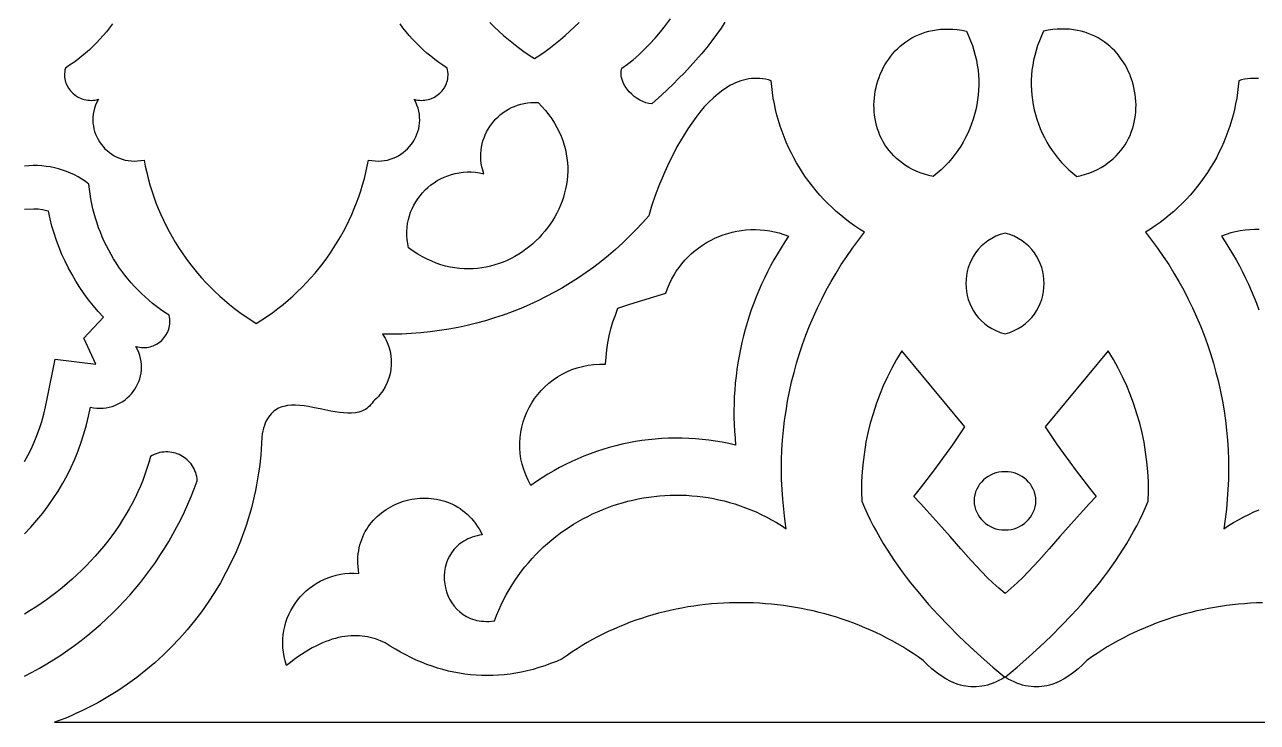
# Model space of a CAD drawing. Extents: x 50 to 3710, y -977 to -877.
# Drawn here: x 2490 to 2575.2, y -977.1 to -928.9 of the extents above; entities that cross this region are included whole.
import ezdxf

# ---------------------------------------------------------------- set-up
doc = ezdxf.new("R2010")
doc.units = 0
doc.layers.add('LAYER_1', color=18, linetype='CONTINUOUS')

msp = doc.modelspace()

# ---------------------------------------------------------------- linework, layer by layer
at = {"layer": 'LAYER_1'}
for points in [[(2496.068, -928.822), (2495.862, -929.094), (2495.648, -929.361), (2495.426, -929.623), (2495.197, -929.878), (2494.96, -930.127), (2494.715, -930.37), (2494.463, -930.606), (2494.204, -930.835), (2493.938, -931.058), (2493.665, -931.273), (2493.385, -931.482), (2493.098, -931.683), (2492.804, -931.876), (2492.776, -932.002), (2492.758, -932.127), (2492.748, -932.251), (2492.747, -932.373), (2492.755, -932.493), (2492.77, -932.611), (2492.794, -932.726), (2492.825, -932.839), (2492.863, -932.949), (2492.908, -933.055), (2493.019, -933.257), (2493.153, -933.443), (2493.311, -933.61), (2493.488, -933.757), (2493.682, -933.881), (2493.892, -933.98), (2494.002, -934.019), (2494.115, -934.052), (2494.231, -934.077), (2494.349, -934.094), (2494.469, -934.104), (2494.591, -934.106), (2494.715, -934.099), (2494.84, -934.084), (2494.966, -934.06), (2495.092, -934.026), (2494.984, -934.23), (2494.895, -934.436), (2494.823, -934.643), (2494.768, -934.851), (2494.731, -935.058), (2494.709, -935.265), (2494.704, -935.47), (2494.714, -935.673), (2494.738, -935.873), (2494.777, -936.07), (2494.83, -936.263), (2494.896, -936.451), (2494.975, -936.634), (2495.066, -936.811), (2495.169, -936.981), (2495.284, -937.144), (2495.409, -937.299), (2495.544, -937.445), (2495.69, -937.582), (2495.845, -937.71), (2496.008, -937.826), (2496.18, -937.932), (2496.36, -938.026), (2496.547, -938.107), (2496.741, -938.175), (2496.941, -938.229), (2497.147, -938.269), (2497.358, -938.294), (2497.574, -938.303), (2497.795, -938.296), (2498.019, -938.271), (2498.247, -938.229), (2498.332, -938.662), (2498.428, -939.091), (2498.534, -939.517), (2498.652, -939.939), (2498.78, -940.357), (2498.919, -940.771), (2499.069, -941.18), (2499.229, -941.585), (2499.399, -941.986), (2499.58, -942.382), (2499.771, -942.772), (2499.972, -943.158), (2500.183, -943.538), (2500.404, -943.913), (2500.635, -944.282), (2500.876, -944.646), (2501.127, -945.003), (2501.388, -945.354), (2501.658, -945.699), (2501.937, -946.037), (2502.226, -946.369), (2502.525, -946.694), (2502.832, -947.012), (2503.149, -947.322), (2503.475, -947.625), (2503.81, -947.921), (2504.154, -948.209), (2504.507, -948.489), (2504.869, -948.761), (2505.239, -949.025), (2505.618, -949.28), (2506.005, -949.527), (2506.393, -949.28), (2506.772, -949.025), (2507.142, -948.761), (2507.503, -948.489), (2507.856, -948.209), (2508.2, -947.921), (2508.535, -947.625), (2508.861, -947.322), (2509.178, -947.012), (2509.486, -946.694), (2509.784, -946.369), (2510.073, -946.037), (2510.353, -945.699), (2510.623, -945.354), (2510.883, -945.003), (2511.134, -944.646), (2511.375, -944.282), (2511.606, -943.913), (2511.827, -943.538), (2512.039, -943.158), (2512.24, -942.772), (2512.431, -942.382), (2512.611, -941.986), (2512.782, -941.585), (2512.942, -941.18), (2513.091, -940.771), (2513.23, -940.357), (2513.359, -939.939), (2513.476, -939.517), (2513.583, -939.091), (2513.679, -938.662), (2513.763, -938.229), (2513.991, -938.271), (2514.215, -938.296), (2514.436, -938.303), (2514.652, -938.294), (2514.864, -938.269), (2515.07, -938.229), (2515.27, -938.175), (2515.464, -938.107), (2515.651, -938.026), (2515.83, -937.932), (2516.002, -937.826), (2516.166, -937.71), (2516.321, -937.582), (2516.466, -937.445), (2516.602, -937.299), (2516.727, -937.144), (2516.841, -936.981), (2516.944, -936.811), (2517.035, -936.634), (2517.114, -936.451), (2517.18, -936.263), (2517.233, -936.07), (2517.272, -935.873), (2517.297, -935.673), (2517.307, -935.47), (2517.301, -935.265), (2517.28, -935.058), (2517.242, -934.851), (2517.188, -934.643), (2517.116, -934.436), (2517.026, -934.23), (2516.918, -934.026), (2517.045, -934.06), (2517.17, -934.084), (2517.295, -934.099), (2517.419, -934.106), (2517.541, -934.104), (2517.661, -934.094), (2517.779, -934.077), (2517.895, -934.052), (2518.008, -934.019), (2518.118, -933.98), (2518.328, -933.881), (2518.523, -933.757), (2518.7, -933.61), (2518.857, -933.443), (2518.992, -933.257), (2519.102, -933.055), (2519.147, -932.949), (2519.186, -932.839), (2519.217, -932.726), (2519.24, -932.611), (2519.256, -932.493), (2519.263, -932.373), (2519.262, -932.251), (2519.253, -932.127), (2519.234, -932.002), (2519.206, -931.876), (2518.912, -931.683), (2518.626, -931.482), (2518.345, -931.273), (2518.072, -931.058), (2517.806, -930.835), (2517.547, -930.606), (2517.295, -930.37), (2517.051, -930.127), (2516.814, -929.878), (2516.584, -929.623), (2516.362, -929.361), (2516.148, -929.094), (2515.942, -928.822)], [(2522.155, -928.717), (2522.463, -929.025), (2522.78, -929.326), (2523.105, -929.62), (2523.439, -929.906), (2523.782, -930.185), (2524.134, -930.456), (2524.493, -930.72), (2524.862, -930.975), (2525.238, -931.222), (2525.615, -930.975), (2525.983, -930.72), (2526.342, -930.456), (2526.694, -930.185), (2527.037, -929.906), (2527.371, -929.62), (2527.696, -929.326), (2528.013, -929.025), (2528.321, -928.717)], [(2538.404, -928.699), (2538.137, -929.126), (2537.837, -929.561), (2537.508, -930.004), (2537.156, -930.449), (2536.785, -930.894), (2536.4, -931.336), (2536.005, -931.77), (2535.605, -932.195), (2535.205, -932.606), (2534.809, -933), (2534.049, -933.724), (2533.362, -934.341), (2533.155, -934.319), (2532.945, -934.27), (2532.737, -934.196), (2532.531, -934.099), (2532.332, -933.981), (2532.141, -933.844), (2531.961, -933.69), (2531.795, -933.521), (2531.645, -933.34), (2531.514, -933.147), (2531.405, -932.946), (2531.319, -932.738), (2531.261, -932.525), (2531.242, -932.417), (2531.232, -932.309), (2531.229, -932.2), (2531.234, -932.092), (2531.248, -931.984), (2531.272, -931.876), (2531.664, -931.607), (2532.056, -931.303), (2532.446, -930.966), (2532.833, -930.601), (2533.214, -930.211), (2533.587, -929.8), (2533.951, -929.371), (2534.304, -928.927), (2534.643, -928.473)], [(2575.569, -968.822), (2575.154, -968.835), (2574.738, -968.856), (2574.323, -968.885), (2573.908, -968.921), (2573.494, -968.965), (2573.08, -969.016), (2572.668, -969.075), (2572.257, -969.142), (2571.846, -969.217), (2571.438, -969.299), (2571.03, -969.389), (2570.625, -969.487), (2570.221, -969.592), (2569.819, -969.705), (2569.42, -969.826), (2569.022, -969.955), (2568.628, -970.091), (2568.235, -970.234), (2567.846, -970.386), (2567.459, -970.545), (2567.075, -970.712), (2566.695, -970.886), (2566.318, -971.069), (2565.944, -971.259), (2565.575, -971.456), (2565.209, -971.661), (2564.846, -971.874), (2564.488, -972.095), (2564.135, -972.323), (2563.785, -972.559), (2563.441, -972.803), (2563.135, -973.102), (2562.824, -973.381), (2562.509, -973.637), (2562.188, -973.869), (2561.862, -974.074), (2561.529, -974.25), (2561.36, -974.327), (2561.19, -974.396), (2561.018, -974.457), (2560.844, -974.509), (2560.668, -974.552), (2560.49, -974.586), (2560.311, -974.611), (2560.129, -974.627), (2559.945, -974.632), (2559.76, -974.628), (2559.572, -974.613), (2559.381, -974.588), (2559.189, -974.551), (2558.994, -974.504), (2558.797, -974.445), (2558.598, -974.374), (2558.396, -974.292), (2558.191, -974.197), (2557.984, -974.09), (2557.775, -973.97), (2558.608, -973.26), (2559.417, -972.549), (2560.199, -971.835), (2560.955, -971.118), (2561.683, -970.396), (2562.383, -969.669), (2563.054, -968.934), (2563.696, -968.191), (2564.005, -967.816), (2564.307, -967.438), (2564.601, -967.058), (2564.888, -966.676), (2565.166, -966.29), (2565.436, -965.901), (2565.699, -965.509), (2565.953, -965.113), (2566.199, -964.714), (2566.436, -964.311), (2566.665, -963.905), (2566.885, -963.494), (2567.097, -963.08), (2567.3, -962.661), (2567.494, -962.238), (2567.68, -961.81), (2567.695, -961.124), (2567.685, -960.44), (2567.648, -959.759), (2567.586, -959.08), (2567.499, -958.405), (2567.386, -957.734), (2567.248, -957.068), (2567.086, -956.408), (2566.898, -955.755), (2566.686, -955.108), (2566.45, -954.47), (2566.189, -953.839), (2565.905, -953.218), (2565.597, -952.607), (2565.265, -952.006), (2564.909, -951.416), (2560.54, -956.666), (2560.955, -957.286), (2561.378, -957.902), (2561.809, -958.512), (2562.247, -959.116), (2562.693, -959.715), (2563.147, -960.309), (2563.608, -960.897), (2564.077, -961.479), (2563.61, -961.967), (2563.167, -962.443), (2562.34, -963.364), (2561.571, -964.246), (2560.837, -965.092), (2560.114, -965.905), (2559.749, -966.301), (2559.378, -966.69), (2558.998, -967.073), (2558.606, -967.45), (2558.199, -967.821), (2557.774, -968.187), (2557.349, -967.821), (2556.942, -967.45), (2556.55, -967.073), (2556.169, -966.69), (2555.799, -966.301), (2555.434, -965.905), (2554.711, -965.092), (2553.976, -964.246), (2553.208, -963.364), (2552.38, -962.443), (2551.937, -961.967), (2551.471, -961.479), (2551.939, -960.897), (2552.401, -960.309), (2552.854, -959.715), (2553.301, -959.116), (2553.739, -958.512), (2554.17, -957.902), (2554.592, -957.286), (2555.007, -956.666), (2550.639, -951.416), (2550.283, -952.006), (2549.951, -952.607), (2549.643, -953.218), (2549.358, -953.839), (2549.098, -954.47), (2548.861, -955.108), (2548.649, -955.755), (2548.462, -956.408), (2548.299, -957.068), (2548.161, -957.734), (2548.049, -958.405), (2547.961, -959.08), (2547.899, -959.759), (2547.863, -960.44), (2547.853, -961.124), (2547.868, -961.81), (2548.053, -962.238), (2548.248, -962.661), (2548.451, -963.08), (2548.662, -963.494), (2548.883, -963.905), (2549.112, -964.311), (2549.349, -964.714), (2549.595, -965.113), (2549.849, -965.509), (2550.111, -965.901), (2550.382, -966.29), (2550.66, -966.676), (2550.946, -967.058), (2551.24, -967.438), (2551.852, -968.191), (2552.494, -968.934), (2553.165, -969.669), (2553.865, -970.396), (2554.593, -971.118), (2555.349, -971.835), (2556.131, -972.549), (2556.939, -973.26), (2557.773, -973.97), (2557.563, -974.09), (2557.356, -974.197), (2557.152, -974.292), (2556.95, -974.374), (2556.75, -974.445), (2556.553, -974.504), (2556.359, -974.551), (2556.166, -974.588), (2555.976, -974.613), (2555.788, -974.628), (2555.602, -974.632), (2555.419, -974.627), (2555.237, -974.611), (2555.057, -974.586), (2554.88, -974.552), (2554.704, -974.509), (2554.53, -974.457), (2554.358, -974.396), (2554.187, -974.327), (2554.018, -974.25), (2553.686, -974.074), (2553.359, -973.869), (2553.039, -973.637), (2552.723, -973.381), (2552.413, -973.102), (2552.107, -972.803), (2551.762, -972.559), (2551.413, -972.323), (2551.059, -972.095), (2550.701, -971.874), (2550.339, -971.661), (2549.973, -971.456), (2549.603, -971.259), (2549.23, -971.069), (2548.853, -970.886), (2548.472, -970.712), (2548.089, -970.545), (2547.702, -970.386), (2547.312, -970.234), (2546.92, -970.091), (2546.525, -969.955), (2546.128, -969.826), (2545.728, -969.705), (2545.327, -969.592), (2544.923, -969.487), (2544.517, -969.389), (2544.11, -969.299), (2543.701, -969.217), (2543.291, -969.142), (2542.88, -969.075), (2542.467, -969.016), (2542.054, -968.965), (2541.64, -968.921), (2541.225, -968.885), (2540.81, -968.856), (2540.394, -968.835), (2539.978, -968.822), (2539.562, -968.817), (2539.147, -968.819), (2538.732, -968.829), (2538.317, -968.846), (2537.902, -968.871), (2537.489, -968.904), (2537.076, -968.945), (2536.664, -968.993), (2536.254, -969.049), (2535.845, -969.113), (2535.437, -969.184), (2535.031, -969.263), (2534.627, -969.35), (2534.225, -969.444), (2533.825, -969.546), (2533.427, -969.656), (2533.032, -969.773), (2532.639, -969.898), (2532.249, -970.031), (2531.862, -970.171), (2531.478, -970.319), (2531.097, -970.475), (2530.719, -970.639), (2530.345, -970.81), (2529.974, -970.988), (2529.607, -971.175), (2529.244, -971.369), (2528.886, -971.571), (2528.531, -971.78), (2528.181, -971.997), (2527.835, -972.222), (2527.494, -972.455), (2527.158, -972.695), (2526.753, -972.869), (2526.349, -973.028), (2525.946, -973.173), (2525.544, -973.304), (2525.143, -973.421), (2524.743, -973.523), (2524.344, -973.611), (2523.947, -973.686), (2523.55, -973.747), (2523.155, -973.794), (2522.761, -973.827), (2522.369, -973.847), (2521.978, -973.854), (2521.588, -973.847), (2521.201, -973.827), (2520.815, -973.795), (2520.43, -973.749), (2520.048, -973.691), (2519.667, -973.62), (2519.288, -973.536), (2518.912, -973.44), (2518.537, -973.332), (2518.164, -973.211), (2517.794, -973.078), (2517.426, -972.933), (2517.06, -972.777), (2516.696, -972.608), (2516.335, -972.428), (2515.977, -972.236), (2515.621, -972.033), (2515.267, -971.818), (2514.916, -971.593), (2514.583, -971.44), (2514.238, -971.313), (2514.061, -971.259), (2513.881, -971.213), (2513.698, -971.174), (2513.512, -971.142), (2513.323, -971.118), (2513.131, -971.102), (2512.935, -971.094), (2512.737, -971.095), (2512.536, -971.104), (2512.331, -971.121), (2512.124, -971.147), (2511.913, -971.183), (2511.699, -971.228), (2511.482, -971.282), (2511.262, -971.346), (2511.039, -971.42), (2510.812, -971.503), (2510.582, -971.598), (2510.349, -971.702), (2510.113, -971.818), (2509.874, -971.944), (2509.631, -972.081), (2509.385, -972.23), (2509.135, -972.39), (2508.883, -972.562), (2508.627, -972.746), (2508.368, -972.941), (2508.105, -973.15), (2508.008, -972.842), (2507.933, -972.536), (2507.879, -972.23), (2507.846, -971.925), (2507.832, -971.623), (2507.838, -971.323), (2507.864, -971.028), (2507.907, -970.736), (2507.969, -970.45), (2508.048, -970.169), (2508.143, -969.894), (2508.256, -969.626), (2508.383, -969.366), (2508.527, -969.115), (2508.684, -968.872), (2508.856, -968.639), (2509.042, -968.417), (2509.241, -968.206), (2509.452, -968.006), (2509.676, -967.819), (2509.911, -967.645), (2510.156, -967.485), (2510.413, -967.339), (2510.679, -967.209), (2510.954, -967.094), (2511.239, -966.996), (2511.531, -966.915), (2511.832, -966.852), (2512.139, -966.808), (2512.454, -966.783), (2512.774, -966.778), (2513.1, -966.793), (2513.065, -966.557), (2513.041, -966.324), (2513.029, -966.097), (2513.027, -965.873), (2513.036, -965.655), (2513.055, -965.441), (2513.085, -965.231), (2513.123, -965.027), (2513.172, -964.827), (2513.229, -964.632), (2513.295, -964.443), (2513.37, -964.259), (2513.452, -964.08), (2513.543, -963.906), (2513.641, -963.738), (2513.747, -963.575), (2513.86, -963.418), (2513.979, -963.267), (2514.105, -963.122), (2514.237, -962.982), (2514.374, -962.849), (2514.518, -962.722), (2514.666, -962.601), (2514.82, -962.486), (2514.978, -962.378), (2515.14, -962.276), (2515.307, -962.181), (2515.477, -962.092), (2515.651, -962.01), (2515.828, -961.936), (2516.008, -961.868), (2516.191, -961.807), (2516.375, -961.753), (2516.562, -961.706), (2516.751, -961.667), (2516.941, -961.635), (2517.132, -961.611), (2517.323, -961.594), (2517.516, -961.585), (2517.708, -961.584), (2517.901, -961.59), (2518.093, -961.605), (2518.285, -961.628), (2518.475, -961.658), (2518.665, -961.697), (2518.852, -961.745), (2519.038, -961.801), (2519.222, -961.865), (2519.403, -961.938), (2519.582, -962.019), (2519.758, -962.11), (2519.93, -962.209), (2520.099, -962.317), (2520.264, -962.435), (2520.424, -962.561), (2520.581, -962.697), (2520.732, -962.842), (2520.878, -962.997), (2521.019, -963.161), (2521.154, -963.334), (2521.284, -963.518), (2521.407, -963.711), (2521.523, -963.914), (2521.633, -964.127), (2521.448, -964.157), (2521.27, -964.194), (2521.099, -964.239), (2520.935, -964.29), (2520.778, -964.349), (2520.628, -964.414), (2520.485, -964.485), (2520.348, -964.562), (2520.219, -964.645), (2520.096, -964.734), (2519.98, -964.828), (2519.871, -964.926), (2519.768, -965.029), (2519.672, -965.137), (2519.5, -965.364), (2519.353, -965.606), (2519.233, -965.859), (2519.137, -966.122), (2519.067, -966.393), (2519.022, -966.67), (2519.001, -966.95), (2519.004, -967.231), (2519.031, -967.511), (2519.082, -967.788), (2519.156, -968.059), (2519.253, -968.323), (2519.373, -968.577), (2519.515, -968.819), (2519.679, -969.047), (2519.865, -969.259), (2520.072, -969.452), (2520.183, -969.541), (2520.3, -969.625), (2520.422, -969.703), (2520.55, -969.775), (2520.682, -969.841), (2520.819, -969.9), (2520.962, -969.952), (2521.109, -969.998), (2521.262, -970.036), (2521.419, -970.066), (2521.581, -970.089), (2521.749, -970.103), (2521.921, -970.109), (2522.097, -970.106), (2522.279, -970.095), (2522.465, -970.074), (2522.611, -969.697), (2522.766, -969.327), (2522.931, -968.965), (2523.106, -968.611), (2523.29, -968.264), (2523.483, -967.924), (2523.686, -967.592), (2523.896, -967.269), (2524.116, -966.953), (2524.343, -966.644), (2524.578, -966.344), (2524.822, -966.052), (2525.072, -965.768), (2525.331, -965.493), (2525.596, -965.225), (2525.868, -964.966), (2526.146, -964.715), (2526.432, -964.473), (2526.723, -964.239), (2527.02, -964.014), (2527.324, -963.798), (2527.632, -963.59), (2527.946, -963.392), (2528.265, -963.202), (2528.589, -963.021), (2528.918, -962.849), (2529.251, -962.687), (2529.588, -962.533), (2529.929, -962.389), (2530.274, -962.254), (2530.623, -962.128), (2530.975, -962.012), (2531.33, -961.906), (2531.688, -961.809), (2532.048, -961.722), (2532.411, -961.644), (2532.776, -961.577), (2533.143, -961.519), (2533.512, -961.471), (2533.882, -961.433), (2534.254, -961.405), (2534.627, -961.388), (2535.001, -961.381), (2535.375, -961.384), (2535.75, -961.397), (2536.124, -961.421), (2536.499, -961.455), (2536.874, -961.5), (2537.248, -961.556), (2537.622, -961.622), (2537.994, -961.699), (2538.366, -961.788), (2538.736, -961.886), (2539.104, -961.996), (2539.471, -962.118), (2539.835, -962.25), (2540.198, -962.393), (2540.558, -962.548), (2540.915, -962.714), (2541.269, -962.892), (2541.62, -963.081), (2541.968, -963.281), (2542.312, -963.493), (2542.652, -963.717), (2542.552, -963.035), (2542.47, -962.351), (2542.405, -961.668), (2542.359, -960.984), (2542.331, -960.301), (2542.321, -959.619), (2542.329, -958.937), (2542.354, -958.258), (2542.397, -957.58), (2542.458, -956.903), (2542.536, -956.23), (2542.632, -955.559), (2542.745, -954.891), (2542.875, -954.226), (2543.022, -953.565), (2543.186, -952.909), (2543.368, -952.256), (2543.566, -951.608), (2543.781, -950.965), (2544.012, -950.328), (2544.26, -949.696), (2544.525, -949.07), (2544.806, -948.451), (2545.104, -947.838), (2545.418, -947.232), (2545.748, -946.633), (2546.094, -946.042), (2546.456, -945.459), (2546.834, -944.884), (2547.228, -944.318), (2547.638, -943.761), (2548.063, -943.212), (2547.717, -942.996), (2547.379, -942.77), (2547.049, -942.535), (2546.727, -942.291), (2546.414, -942.038), (2546.109, -941.777), (2545.812, -941.508), (2545.525, -941.231), (2545.246, -940.946), (2544.977, -940.653), (2544.716, -940.353), (2544.465, -940.046), (2544.223, -939.732), (2543.991, -939.411), (2543.769, -939.084), (2543.556, -938.751), (2543.354, -938.412), (2543.162, -938.067), (2542.98, -937.716), (2542.808, -937.36), (2542.647, -936.999), (2542.497, -936.633), (2542.357, -936.263), (2542.229, -935.888), (2542.111, -935.509), (2542.005, -935.125), (2541.91, -934.738), (2541.827, -934.348), (2541.755, -933.954), (2541.696, -933.557), (2541.648, -933.157), (2541.612, -932.755), (2541.412, -932.697), (2541.213, -932.651), (2541.016, -932.617), (2540.82, -932.596), (2540.627, -932.586), (2540.434, -932.588), (2540.244, -932.601), (2540.055, -932.624), (2539.868, -932.659), (2539.683, -932.703), (2539.499, -932.757), (2539.317, -932.821), (2539.137, -932.895), (2538.959, -932.977), (2538.783, -933.068), (2538.609, -933.168), (2538.437, -933.276), (2538.267, -933.392), (2537.933, -933.645), (2537.607, -933.927), (2537.29, -934.234), (2536.982, -934.564), (2536.683, -934.916), (2536.394, -935.285), (2536.113, -935.671), (2535.843, -936.07), (2535.583, -936.481), (2535.333, -936.9), (2535.094, -937.326), (2534.866, -937.757), (2534.649, -938.189), (2534.443, -938.62), (2534.248, -939.049), (2534.065, -939.472), (2533.895, -939.888), (2533.59, -940.687), (2533.337, -941.427), (2533.137, -942.088), (2532.703, -942.58), (2532.256, -943.058), (2531.798, -943.522), (2531.327, -943.972), (2530.845, -944.408), (2530.352, -944.83), (2529.848, -945.237), (2529.333, -945.629), (2528.809, -946.007), (2528.274, -946.37), (2527.73, -946.718), (2527.177, -947.05), (2526.616, -947.367), (2526.045, -947.669), (2525.467, -947.955), (2524.881, -948.225), (2524.288, -948.479), (2523.688, -948.716), (2523.081, -948.938), (2522.467, -949.143), (2521.848, -949.331), (2521.223, -949.502), (2520.593, -949.657), (2519.958, -949.794), (2519.318, -949.914), (2518.674, -950.017), (2518.026, -950.102), (2517.374, -950.169), (2516.72, -950.219), (2516.062, -950.25), (2515.402, -950.263), (2514.74, -950.258), (2514.83, -950.397), (2514.912, -950.54), (2514.988, -950.685), (2515.056, -950.832), (2515.17, -951.133), (2515.255, -951.44), (2515.311, -951.752), (2515.339, -952.067), (2515.338, -952.382), (2515.31, -952.695), (2515.252, -953.005), (2515.168, -953.309), (2515.055, -953.606), (2514.915, -953.893), (2514.747, -954.169), (2514.653, -954.302), (2514.553, -954.431), (2514.445, -954.557), (2514.331, -954.678), (2514.21, -954.795), (2514.083, -954.907), (2514.008, -955.025), (2513.927, -955.132), (2513.841, -955.228), (2513.75, -955.315), (2513.654, -955.392), (2513.553, -955.46), (2513.448, -955.519), (2513.338, -955.57), (2513.225, -955.613), (2513.107, -955.649), (2512.86, -955.698), (2512.6, -955.723), (2512.328, -955.725), (2512.045, -955.708), (2511.755, -955.675), (2511.456, -955.629), (2511.153, -955.574), (2510.536, -955.448), (2509.916, -955.322), (2509.609, -955.267), (2509.306, -955.221), (2509.008, -955.188), (2508.718, -955.172), (2508.437, -955.174), (2508.166, -955.198), (2507.907, -955.248), (2507.783, -955.284), (2507.662, -955.327), (2507.545, -955.378), (2507.432, -955.437), (2507.323, -955.505), (2507.219, -955.583), (2507.119, -955.669), (2507.024, -955.766), (2506.934, -955.873), (2506.85, -955.991), (2506.77, -956.12), (2506.696, -956.26), (2506.628, -956.413), (2506.567, -956.578), (2506.511, -956.755), (2506.461, -956.946), (2506.419, -957.15), (2506.383, -957.368), (2506.366, -957.787), (2506.341, -958.204), (2506.308, -958.619), (2506.267, -959.031), (2506.219, -959.442), (2506.163, -959.851), (2506.099, -960.257), (2506.028, -960.661), (2505.949, -961.063), (2505.862, -961.462), (2505.769, -961.858), (2505.668, -962.252), (2505.559, -962.643), (2505.444, -963.031), (2505.321, -963.416), (2505.192, -963.798), (2505.055, -964.177), (2504.912, -964.553), (2504.604, -965.295), (2504.27, -966.024), (2503.91, -966.738), (2503.524, -967.438), (2503.113, -968.122), (2502.678, -968.79), (2502.218, -969.442), (2501.735, -970.076), (2501.23, -970.692), (2500.702, -971.29), (2500.152, -971.868), (2499.581, -972.427), (2498.989, -972.965), (2498.378, -973.482), (2497.746, -973.977), (2497.096, -974.45), (2496.428, -974.9), (2495.741, -975.326), (2495.038, -975.728), (2494.317, -976.106), (2493.951, -976.285), (2493.58, -976.457), (2493.206, -976.623), (2492.828, -976.783), (2492.446, -976.936), (2492.061, -977.082), (2557.774, -977.082), (2623.487, -977.082)], [(2575.304, -932.601), (2575.113, -932.588), (2574.921, -932.586), (2574.727, -932.596), (2574.532, -932.617), (2574.335, -932.651), (2574.136, -932.697), (2573.936, -932.755), (2573.9, -933.157), (2573.852, -933.557), (2573.792, -933.954), (2573.721, -934.348), (2573.638, -934.738), (2573.543, -935.125), (2573.437, -935.509), (2573.319, -935.888), (2573.191, -936.263), (2573.051, -936.633), (2572.901, -936.999), (2572.74, -937.36), (2572.568, -937.716), (2572.386, -938.067), (2572.194, -938.412), (2571.991, -938.751), (2571.779, -939.084), (2571.556, -939.411), (2571.324, -939.732), (2571.083, -940.046), (2570.832, -940.353), (2570.571, -940.653), (2570.302, -940.946), (2570.023, -941.231), (2569.735, -941.508), (2569.439, -941.777), (2569.134, -942.038), (2568.82, -942.291), (2568.499, -942.535), (2568.168, -942.77), (2567.83, -942.996), (2567.484, -943.212), (2567.91, -943.761), (2568.319, -944.318), (2568.713, -944.884), (2569.091, -945.459), (2569.454, -946.042), (2569.8, -946.633), (2570.13, -947.232), (2570.444, -947.838), (2570.741, -948.451), (2571.022, -949.07), (2571.287, -949.696), (2571.535, -950.328), (2571.767, -950.965), (2571.982, -951.608), (2572.18, -952.256), (2572.361, -952.909), (2572.526, -953.565), (2572.673, -954.226), (2572.803, -954.891), (2572.916, -955.559), (2573.011, -956.23), (2573.09, -956.903), (2573.15, -957.58), (2573.193, -958.258), (2573.219, -958.937), (2573.226, -959.619), (2573.216, -960.301), (2573.188, -960.984), (2573.142, -961.668), (2573.078, -962.351), (2572.996, -963.035), (2572.895, -963.717), (2573.236, -963.493), (2573.58, -963.281), (2573.927, -963.081), (2574.279, -962.892), (2574.633, -962.714), (2574.99, -962.548), (2575.35, -962.393)], [(2489.989, -964.047), (2490.424, -963.59), (2490.84, -963.118), (2491.237, -962.633), (2491.614, -962.134), (2491.971, -961.623), (2492.308, -961.1), (2492.625, -960.565), (2492.922, -960.019), (2493.198, -959.462), (2493.453, -958.896), (2493.687, -958.319), (2493.899, -957.734), (2494.09, -957.14), (2494.259, -956.537), (2494.406, -955.927), (2494.531, -955.31), (2494.758, -955.352), (2494.983, -955.377), (2495.203, -955.384), (2495.419, -955.375), (2495.631, -955.35), (2495.837, -955.31), (2496.037, -955.256), (2496.231, -955.188), (2496.418, -955.107), (2496.598, -955.013), (2496.77, -954.907), (2496.933, -954.791), (2497.088, -954.663), (2497.233, -954.526), (2497.369, -954.38), (2497.494, -954.225), (2497.608, -954.062), (2497.711, -953.892), (2497.803, -953.715), (2497.882, -953.532), (2497.948, -953.344), (2498, -953.151), (2498.039, -952.954), (2498.064, -952.754), (2498.074, -952.551), (2498.068, -952.346), (2498.047, -952.139), (2498.009, -951.932), (2497.955, -951.724), (2497.883, -951.517), (2497.793, -951.311), (2497.685, -951.107), (2497.812, -951.141), (2497.938, -951.165), (2498.063, -951.18), (2498.186, -951.187), (2498.308, -951.185), (2498.429, -951.176), (2498.547, -951.158), (2498.662, -951.133), (2498.775, -951.1), (2498.885, -951.061), (2499.095, -950.962), (2499.29, -950.838), (2499.467, -950.691), (2499.624, -950.524), (2499.759, -950.338), (2499.869, -950.136), (2499.915, -950.03), (2499.953, -949.92), (2499.984, -949.807), (2500.007, -949.692), (2500.023, -949.574), (2500.03, -949.454), (2500.029, -949.332), (2500.02, -949.208), (2500.001, -949.083), (2499.973, -948.957), (2499.68, -948.764), (2499.393, -948.563), (2499.113, -948.355), (2498.839, -948.139), (2498.573, -947.916), (2498.314, -947.687), (2498.062, -947.451), (2497.818, -947.208), (2497.581, -946.959), (2497.351, -946.704), (2497.129, -946.443), (2496.915, -946.175), (2496.709, -945.903), (2496.511, -945.625), (2496.321, -945.341), (2496.139, -945.053), (2495.965, -944.759), (2495.8, -944.461), (2495.644, -944.158), (2495.496, -943.851), (2495.356, -943.54), (2495.226, -943.224), (2495.104, -942.905), (2494.992, -942.582), (2494.889, -942.255), (2494.795, -941.926), (2494.71, -941.593), (2494.635, -941.257), (2494.57, -940.918), (2494.514, -940.576), (2494.468, -940.233), (2494.432, -939.887), (2494.192, -939.711), (2493.943, -939.548), (2493.689, -939.398), (2493.428, -939.26), (2493.161, -939.135), (2492.889, -939.024), (2492.612, -938.925), (2492.331, -938.84), (2492.046, -938.768), (2491.758, -938.709), (2491.467, -938.665), (2491.174, -938.634), (2490.879, -938.616), (2490.583, -938.613), (2490.286, -938.624), (2489.989, -938.649)], [(2489.989, -959.06), (2490.211, -958.652), (2490.437, -958.196), (2490.647, -957.73), (2490.839, -957.257), (2491.013, -956.776), (2491.17, -956.287), (2491.309, -955.791), (2491.431, -955.288), (2491.544, -954.725), (2492.096, -951.989), (2494.906, -952.333), (2494.092, -950.541), (2495.433, -949.089), (2495.078, -948.7), (2494.738, -948.3), (2494.413, -947.889), (2494.103, -947.468), (2493.808, -947.038), (2493.529, -946.598), (2493.265, -946.149), (2493.018, -945.691), (2492.786, -945.226), (2492.571, -944.753), (2492.372, -944.272), (2492.191, -943.784), (2492.026, -943.29), (2491.878, -942.79), (2491.748, -942.285), (2491.635, -941.774), (2491.503, -941.73), (2491.215, -941.665), (2490.921, -941.627), (2490.624, -941.616), (2489.989, -941.655)], [(2575.358, -943.039), (2575.031, -943.035), (2574.703, -943.048), (2574.374, -943.077), (2574.044, -943.124), (2573.715, -943.188), (2573.386, -943.269), (2573.059, -943.369), (2572.734, -943.487), (2573.002, -943.887), (2573.261, -944.292), (2573.509, -944.701), (2573.749, -945.116), (2573.978, -945.534), (2574.198, -945.957), (2574.408, -946.384), (2574.609, -946.815), (2574.8, -947.25), (2574.981, -947.689), (2575.152, -948.131), (2575.313, -948.576)], [(2489.989, -973.893), (2490.506, -973.623), (2491.015, -973.342), (2491.517, -973.049), (2492.011, -972.745), (2492.496, -972.43), (2492.973, -972.104), (2493.442, -971.768), (2493.903, -971.421), (2494.354, -971.063), (2494.797, -970.696), (2495.23, -970.318), (2495.654, -969.931), (2496.069, -969.534), (2496.474, -969.128), (2496.869, -968.712), (2497.254, -968.287), (2497.629, -967.853), (2497.994, -967.411), (2498.348, -966.959), (2498.692, -966.5), (2499.025, -966.032), (2499.346, -965.556), (2499.657, -965.072), (2499.956, -964.581), (2500.244, -964.082), (2500.52, -963.575), (2500.784, -963.062), (2501.036, -962.541), (2501.276, -962.014), (2501.503, -961.479), (2501.718, -960.939), (2501.92, -960.392), (2501.908, -960.244), (2501.886, -960.101), (2501.854, -959.962), (2501.814, -959.828), (2501.766, -959.698), (2501.709, -959.574), (2501.645, -959.454), (2501.574, -959.34), (2501.495, -959.231), (2501.411, -959.128), (2501.32, -959.031), (2501.223, -958.94), (2501.121, -958.855), (2501.014, -958.777), (2500.902, -958.705), (2500.787, -958.641), (2500.667, -958.583), (2500.544, -958.533), (2500.418, -958.491), (2500.289, -958.456), (2500.158, -958.429), (2500.026, -958.41), (2499.891, -958.399), (2499.756, -958.397), (2499.62, -958.404), (2499.484, -958.42), (2499.347, -958.444), (2499.211, -958.478), (2499.076, -958.522), (2498.943, -958.575), (2498.81, -958.638), (2498.68, -958.712), (2498.568, -959.129), (2498.442, -959.543), (2498.303, -959.954), (2498.152, -960.361), (2497.988, -960.765), (2497.813, -961.165), (2497.625, -961.561), (2497.426, -961.953), (2497.216, -962.34), (2496.995, -962.723), (2496.764, -963.101), (2496.522, -963.474), (2496.27, -963.842), (2496.009, -964.205), (2495.738, -964.562), (2495.458, -964.913), (2495.17, -965.258), (2494.873, -965.598), (2494.567, -965.93), (2494.254, -966.257), (2493.933, -966.577), (2493.605, -966.89), (2493.27, -967.195), (2492.929, -967.494), (2492.58, -967.785), (2492.226, -968.069), (2491.866, -968.344), (2491.501, -968.612), (2491.13, -968.871), (2490.754, -969.122), (2490.374, -969.365), (2489.989, -969.599)]]:
    msp.add_lwpolyline(points, dxfattribs=at)
for points in [[(2552.811, -939.377), (2552.499, -939.3), (2552.2, -939.211), (2551.915, -939.111), (2551.642, -938.999), (2551.382, -938.877), (2551.135, -938.745), (2550.901, -938.603), (2550.679, -938.451), (2550.47, -938.291), (2550.273, -938.123), (2550.088, -937.946), (2549.915, -937.762), (2549.755, -937.571), (2549.606, -937.374), (2549.47, -937.17), (2549.345, -936.961), (2549.232, -936.747), (2549.13, -936.527), (2549.039, -936.304), (2548.96, -936.077), (2548.893, -935.847), (2548.836, -935.613), (2548.79, -935.378), (2548.755, -935.14), (2548.731, -934.901), (2548.718, -934.661), (2548.715, -934.421), (2548.723, -934.18), (2548.741, -933.939), (2548.77, -933.7), (2548.808, -933.462), (2548.857, -933.225), (2548.916, -932.991), (2548.984, -932.759), (2549.062, -932.531), (2549.15, -932.306), (2549.248, -932.085), (2549.354, -931.868), (2549.471, -931.657), (2549.596, -931.451), (2549.731, -931.251), (2549.874, -931.057), (2550.027, -930.87), (2550.188, -930.69), (2550.358, -930.518), (2550.536, -930.355), (2550.723, -930.199), (2550.919, -930.053), (2551.122, -929.917), (2551.334, -929.79), (2551.554, -929.674), (2551.782, -929.569), (2552.018, -929.476), (2552.262, -929.394), (2552.513, -929.324), (2552.771, -929.268), (2553.038, -929.224), (2553.311, -929.194), (2553.592, -929.179), (2553.88, -929.178), (2554.175, -929.192), (2554.477, -929.221), (2554.785, -929.267), (2555.101, -929.329), (2555.256, -929.656), (2555.395, -929.986), (2555.519, -930.32), (2555.627, -930.657), (2555.72, -930.996), (2555.798, -931.336), (2555.86, -931.679), (2555.908, -932.022), (2555.94, -932.366), (2555.958, -932.711), (2555.961, -933.054), (2555.95, -933.397), (2555.923, -933.739), (2555.883, -934.079), (2555.828, -934.417), (2555.759, -934.752), (2555.676, -935.084), (2555.579, -935.412), (2555.468, -935.737), (2555.344, -936.056), (2555.205, -936.371), (2555.053, -936.681), (2554.888, -936.984), (2554.709, -937.282), (2554.517, -937.572), (2554.312, -937.855), (2554.094, -938.131), (2553.863, -938.398), (2553.619, -938.657), (2553.362, -938.907), (2553.093, -939.147)], [(2562.736, -939.377), (2563.048, -939.3), (2563.347, -939.211), (2563.633, -939.111), (2563.906, -938.999), (2564.166, -938.877), (2564.413, -938.745), (2564.647, -938.603), (2564.869, -938.451), (2565.078, -938.291), (2565.275, -938.123), (2565.46, -937.946), (2565.632, -937.762), (2565.793, -937.571), (2565.941, -937.374), (2566.078, -937.17), (2566.203, -936.961), (2566.316, -936.747), (2566.418, -936.527), (2566.508, -936.304), (2566.587, -936.077), (2566.655, -935.847), (2566.712, -935.613), (2566.757, -935.378), (2566.792, -935.14), (2566.816, -934.901), (2566.829, -934.661), (2566.832, -934.421), (2566.824, -934.18), (2566.806, -933.939), (2566.778, -933.7), (2566.739, -933.462), (2566.691, -933.225), (2566.632, -932.991), (2566.564, -932.759), (2566.485, -932.531), (2566.397, -932.306), (2566.3, -932.085), (2566.193, -931.868), (2566.077, -931.657), (2565.952, -931.451), (2565.817, -931.251), (2565.674, -931.057), (2565.521, -930.87), (2565.36, -930.69), (2565.19, -930.518), (2565.011, -930.355), (2564.824, -930.199), (2564.629, -930.053), (2564.425, -929.917), (2564.213, -929.79), (2563.993, -929.674), (2563.765, -929.569), (2563.53, -929.476), (2563.286, -929.394), (2563.035, -929.324), (2562.776, -929.268), (2562.51, -929.224), (2562.237, -929.194), (2561.956, -929.179), (2561.668, -929.178), (2561.373, -929.192), (2561.071, -929.221), (2560.762, -929.267), (2560.447, -929.329), (2560.292, -929.656), (2560.153, -929.986), (2560.029, -930.32), (2559.921, -930.657), (2559.828, -930.996), (2559.75, -931.336), (2559.688, -931.679), (2559.64, -932.022), (2559.607, -932.366), (2559.59, -932.711), (2559.587, -933.054), (2559.598, -933.397), (2559.624, -933.739), (2559.665, -934.079), (2559.719, -934.417), (2559.788, -934.752), (2559.871, -935.084), (2559.968, -935.412), (2560.079, -935.737), (2560.204, -936.056), (2560.342, -936.371), (2560.494, -936.681), (2560.66, -936.984), (2560.838, -937.282), (2561.03, -937.572), (2561.235, -937.855), (2561.454, -938.131), (2561.685, -938.398), (2561.929, -938.657), (2562.185, -938.907), (2562.455, -939.147)], [(2516.537, -944.298), (2516.477, -944.009), (2516.437, -943.723), (2516.417, -943.44), (2516.416, -943.161), (2516.434, -942.886), (2516.469, -942.615), (2516.522, -942.35), (2516.592, -942.09), (2516.678, -941.838), (2516.779, -941.592), (2516.896, -941.354), (2517.026, -941.124), (2517.171, -940.903), (2517.329, -940.692), (2517.499, -940.49), (2517.681, -940.299), (2517.875, -940.12), (2518.079, -939.952), (2518.294, -939.796), (2518.518, -939.654), (2518.752, -939.525), (2518.993, -939.41), (2519.243, -939.311), (2519.499, -939.226), (2519.762, -939.157), (2520.032, -939.105), (2520.306, -939.07), (2520.586, -939.052), (2520.869, -939.053), (2521.157, -939.073), (2521.447, -939.112), (2521.74, -939.172), (2521.665, -938.938), (2521.607, -938.705), (2521.565, -938.472), (2521.538, -938.241), (2521.526, -938.01), (2521.529, -937.782), (2521.546, -937.557), (2521.577, -937.334), (2521.622, -937.115), (2521.68, -936.901), (2521.75, -936.69), (2521.833, -936.485), (2521.928, -936.286), (2522.035, -936.093), (2522.152, -935.906), (2522.281, -935.727), (2522.42, -935.555), (2522.568, -935.391), (2522.727, -935.237), (2522.895, -935.091), (2523.071, -934.955), (2523.256, -934.83), (2523.449, -934.715), (2523.65, -934.611), (2523.858, -934.52), (2524.073, -934.44), (2524.295, -934.373), (2524.522, -934.32), (2524.755, -934.281), (2524.994, -934.256), (2525.238, -934.245), (2525.486, -934.25), (2525.754, -934.53), (2526.001, -934.814), (2526.229, -935.102), (2526.437, -935.394), (2526.626, -935.689), (2526.796, -935.986), (2526.948, -936.286), (2527.081, -936.588), (2527.197, -936.891), (2527.295, -937.196), (2527.376, -937.501), (2527.44, -937.806), (2527.488, -938.112), (2527.52, -938.417), (2527.537, -938.721), (2527.537, -939.025), (2527.523, -939.326), (2527.495, -939.625), (2527.452, -939.922), (2527.395, -940.216), (2527.325, -940.507), (2527.241, -940.795), (2527.145, -941.078), (2527.036, -941.357), (2526.915, -941.631), (2526.783, -941.899), (2526.639, -942.162), (2526.484, -942.42), (2526.318, -942.67), (2526.142, -942.914), (2525.955, -943.151), (2525.76, -943.38), (2525.555, -943.601), (2525.341, -943.813), (2525.118, -944.017), (2524.887, -944.212), (2524.649, -944.397), (2524.403, -944.571), (2524.15, -944.736), (2523.89, -944.89), (2523.623, -945.032), (2523.351, -945.163), (2523.072, -945.282), (2522.789, -945.388), (2522.5, -945.482), (2522.207, -945.562), (2521.909, -945.629), (2521.608, -945.682), (2521.303, -945.721), (2520.994, -945.744), (2520.683, -945.753), (2520.369, -945.745), (2520.053, -945.722), (2519.736, -945.683), (2519.416, -945.626), (2519.096, -945.553), (2518.775, -945.462), (2518.454, -945.353), (2518.132, -945.225), (2517.811, -945.079), (2517.491, -944.913), (2517.171, -944.728), (2516.853, -944.523)], [(2539.15, -957.923), (2538.69, -957.819), (2538.228, -957.728), (2537.765, -957.649), (2537.301, -957.584), (2536.837, -957.531), (2536.372, -957.491), (2535.907, -957.463), (2535.442, -957.448), (2534.978, -957.445), (2534.514, -957.455), (2534.052, -957.477), (2533.59, -957.511), (2533.13, -957.558), (2532.671, -957.617), (2532.215, -957.688), (2531.761, -957.771), (2531.309, -957.867), (2530.86, -957.974), (2530.414, -958.093), (2529.971, -958.225), (2529.531, -958.368), (2529.095, -958.523), (2528.664, -958.689), (2528.236, -958.868), (2527.813, -959.058), (2527.395, -959.26), (2526.981, -959.473), (2526.573, -959.698), (2526.171, -959.934), (2525.774, -960.182), (2525.383, -960.441), (2524.999, -960.711), (2524.802, -960.351), (2524.634, -959.986), (2524.496, -959.617), (2524.387, -959.247), (2524.305, -958.875), (2524.251, -958.502), (2524.223, -958.131), (2524.22, -957.762), (2524.243, -957.396), (2524.29, -957.035), (2524.361, -956.678), (2524.456, -956.328), (2524.572, -955.986), (2524.711, -955.652), (2524.87, -955.327), (2525.05, -955.014), (2525.25, -954.712), (2525.468, -954.423), (2525.706, -954.148), (2525.961, -953.889), (2526.233, -953.645), (2526.521, -953.419), (2526.825, -953.211), (2527.144, -953.023), (2527.478, -952.855), (2527.825, -952.708), (2528.186, -952.585), (2528.558, -952.485), (2528.943, -952.41), (2529.338, -952.361), (2529.744, -952.339), (2530.16, -952.345), (2530.189, -951.847), (2530.24, -951.352), (2530.314, -950.86), (2530.411, -950.371), (2530.529, -949.888), (2530.669, -949.41), (2530.831, -948.938), (2531.015, -948.473), (2531.838, -948.2), (2532.664, -947.934), (2533.492, -947.675), (2534.322, -947.424), (2534.437, -947.102), (2534.567, -946.79), (2534.713, -946.489), (2534.872, -946.198), (2535.046, -945.918), (2535.233, -945.65), (2535.432, -945.392), (2535.644, -945.147), (2535.867, -944.914), (2536.101, -944.692), (2536.345, -944.484), (2536.599, -944.288), (2536.862, -944.105), (2537.133, -943.936), (2537.413, -943.781), (2537.7, -943.639), (2537.994, -943.511), (2538.293, -943.398), (2538.599, -943.3), (2538.909, -943.217), (2539.224, -943.149), (2539.543, -943.096), (2539.865, -943.06), (2540.19, -943.039), (2540.517, -943.035), (2540.845, -943.048), (2541.174, -943.077), (2541.504, -943.124), (2541.833, -943.188), (2542.161, -943.269), (2542.488, -943.369), (2542.813, -943.487), (2542.545, -943.887), (2542.287, -944.292), (2542.038, -944.701), (2541.799, -945.116), (2541.57, -945.534), (2541.35, -945.957), (2541.139, -946.384), (2540.939, -946.815), (2540.748, -947.25), (2540.567, -947.689), (2540.396, -948.131), (2540.234, -948.576), (2540.083, -949.024), (2539.942, -949.476), (2539.81, -949.93), (2539.689, -950.387), (2539.578, -950.846), (2539.477, -951.308), (2539.386, -951.771), (2539.305, -952.237), (2539.235, -952.705), (2539.175, -953.174), (2539.125, -953.645), (2539.086, -954.117), (2539.057, -954.591), (2539.039, -955.065), (2539.031, -955.54), (2539.033, -956.016), (2539.047, -956.492), (2539.07, -956.969), (2539.105, -957.446)], [(2557.774, -950.244), (2558.101, -950.142), (2558.408, -950.017), (2558.693, -949.872), (2558.957, -949.707), (2559.201, -949.524), (2559.422, -949.325), (2559.623, -949.111), (2559.803, -948.883), (2559.961, -948.644), (2560.099, -948.394), (2560.215, -948.135), (2560.31, -947.869), (2560.384, -947.596), (2560.437, -947.319), (2560.469, -947.04), (2560.479, -946.758), (2560.469, -946.477), (2560.437, -946.197), (2560.384, -945.92), (2560.31, -945.648), (2560.215, -945.382), (2560.099, -945.123), (2559.961, -944.873), (2559.803, -944.633), (2559.623, -944.406), (2559.422, -944.192), (2559.201, -943.992), (2558.957, -943.81), (2558.693, -943.645), (2558.408, -943.499), (2558.101, -943.375), (2557.774, -943.273), (2557.446, -943.375), (2557.14, -943.499), (2556.854, -943.645), (2556.59, -943.81), (2556.347, -943.992), (2556.125, -944.192), (2555.924, -944.406), (2555.745, -944.633), (2555.586, -944.873), (2555.449, -945.123), (2555.333, -945.382), (2555.237, -945.648), (2555.163, -945.92), (2555.111, -946.197), (2555.079, -946.477), (2555.068, -946.758), (2555.079, -947.04), (2555.111, -947.319), (2555.163, -947.596), (2555.237, -947.869), (2555.333, -948.135), (2555.449, -948.394), (2555.586, -948.644), (2555.745, -948.883), (2555.924, -949.111), (2556.125, -949.325), (2556.347, -949.524), (2556.59, -949.707), (2556.854, -949.872), (2557.14, -950.017), (2557.446, -950.142)], [(2557.774, -963.778), (2557.987, -963.773), (2558.195, -963.747), (2558.396, -963.701), (2558.59, -963.637), (2558.774, -963.555), (2558.949, -963.456), (2559.113, -963.342), (2559.264, -963.213), (2559.403, -963.07), (2559.527, -962.915), (2559.636, -962.748), (2559.728, -962.571), (2559.803, -962.383), (2559.859, -962.188), (2559.896, -961.985), (2559.912, -961.775), (2559.896, -961.565), (2559.859, -961.361), (2559.803, -961.166), (2559.728, -960.979), (2559.636, -960.801), (2559.527, -960.634), (2559.403, -960.479), (2559.264, -960.337), (2559.113, -960.208), (2558.949, -960.093), (2558.774, -959.995), (2558.59, -959.913), (2558.396, -959.848), (2558.195, -959.803), (2557.987, -959.777), (2557.774, -959.771), (2557.56, -959.777), (2557.352, -959.803), (2557.151, -959.848), (2556.958, -959.913), (2556.773, -959.995), (2556.599, -960.093), (2556.435, -960.208), (2556.283, -960.337), (2556.145, -960.479), (2556.021, -960.634), (2555.912, -960.801), (2555.82, -960.979), (2555.745, -961.166), (2555.688, -961.361), (2555.651, -961.565), (2555.635, -961.775), (2555.651, -961.985), (2555.688, -962.188), (2555.745, -962.383), (2555.82, -962.571), (2555.912, -962.748), (2556.021, -962.915), (2556.145, -963.07), (2556.283, -963.213), (2556.435, -963.342), (2556.599, -963.456), (2556.773, -963.555), (2556.958, -963.637), (2557.151, -963.701), (2557.352, -963.747), (2557.56, -963.773)]]:
    msp.add_lwpolyline(points, close=True, dxfattribs=at)

doc.saveas('drawing.dxf')
